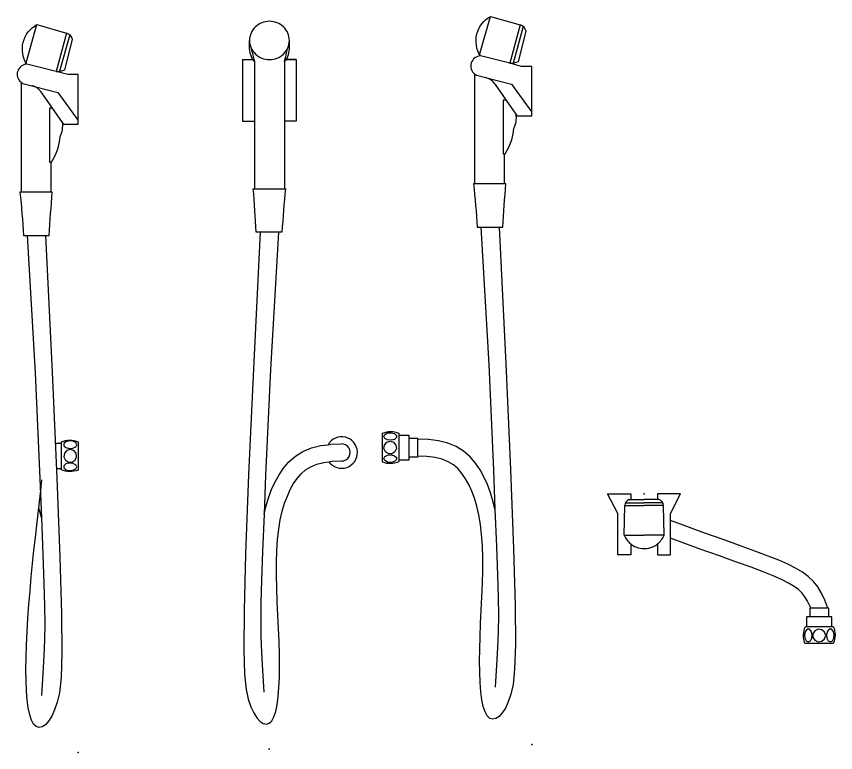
# Model space of a CAD drawing. Header units: metres. Extents: x 30 to 38.4, y 11.3 to 22.1.
# Drawn here: x 32.661 to 33.351, y 17.269 to 17.889 of the extents above; entities that cross this region are included whole.
import ezdxf
from ezdxf.enums import TextEntityAlignment as Align

# ---------------------------------------------------------------- set-up
doc = ezdxf.new("R2010")
doc.units = ezdxf.units.M
doc.header["$MEASUREMENT"] = 0
for name, color, linetype in [('ID-WC', 7, 'Continuous'), ('WC-DET1', 8, 'Continuous'), ('WC-DET2', 15, 'Continuous'), ('WC-OUTL', 7, 'Continuous'), ('WC-SERIAL', 4, 'Continuous')]:
    doc.layers.add(name, color=color, linetype=linetype)
doc.styles.get("Standard").update_dxf_attribs({"font": 'arial.ttf'})

# ---------------------------------------------------------------- blocks, each defined once
blk = doc.blocks.new('CT666P')
blk.add_point((0, 0))
at = {"layer": 'WC-DET1', "color": 7}
for p, q in [((-0.01245, -0.00477), (-0.01128, -0.00477)), ((0.01245, -0.00477), (0.01128, -0.00477)), ((-0.01676, -0.03474), (-0.01632, -0.00976)), ((0.01676, -0.03474), (0.01632, -0.00976))]:
    blk.add_line(p, q, dxfattribs=at)
at = {"layer": 'WC-DET1'}
for p, q in [((-0.01547, -0.00743), (0, -0.00743)), ((0.01547, -0.00743), (0, -0.00743)), ((-0.01676, -0.03474), (0, -0.03474)), ((0.01676, -0.03474), (0, -0.03474))]:
    blk.add_line(p, q, dxfattribs=at)
for points in [[(-0.01632, -0.00976), (0, -0.00976)], [(0.01632, -0.00976), (0, -0.00976)]]:
    blk.add_lwpolyline(points, dxfattribs=at)
at = {"layer": 'WC-DET1', "color": 7}
for points in [[(0.02219, -0.03721), (0.02219, -0.02228)], [(0.15469, -0.09621), (0.14037, -0.09621)], [(0.15544, -0.10353), (0.1394, -0.10353)]]:
    blk.add_lwpolyline(points, dxfattribs=at)
blk.add_lwpolyline([(0.13681, -0.1117), (0.15792, -0.1117, -0.212473)], format="xyb", dxfattribs=at)
for centre, radius, start, end in [((-0.01104, -0.00986), 0.00528, 105.44283, 178.99334), ((0.01104, -0.00986), 0.00528, 1.00666, 74.55717), ((0, -0.0279), 0.0181, 202.19302, 231.44857), ((0, -0.0279), 0.0181, 308.55143, 337.80698)]:
    blk.add_arc(centre, radius, start, end, dxfattribs=at)
at = {"layer": 'WC-DET2', "linetype": 'Continuous'}
for points in [[(0.13821, -0.12462, 0), (0.13996, -0.12374, 0), (0.14115, -0.12141, 0), (0.14141, -0.11835, 0), (0.14066, -0.11554, 0), (0.13912, -0.11386, 0), (0.1373, -0.11386, 0), (0.13577, -0.11554, 0), (0.13502, -0.11835, 0), (0.13528, -0.12141, 0), (0.13647, -0.12374, 0), (0.13821, -0.12462, 0)], [(0.15286, -0.11918, 0), (0.15199, -0.1163, 0), (0.14965, -0.11434, 0), (0.14658, -0.11391, 0), (0.14377, -0.11516, 0), (0.1421, -0.11768, 0), (0.1421, -0.12068, 0), (0.14377, -0.12321, 0), (0.14658, -0.12445, 0), (0.14965, -0.12403, 0), (0.15199, -0.12206, 0), (0.15286, -0.11918, 0)], [(0.15684, -0.12462, 0), (0.15859, -0.12374, 0), (0.15978, -0.12141, 0), (0.16004, -0.11835, 0), (0.15928, -0.11554, 0), (0.15775, -0.11386, 0), (0.15593, -0.11386, 0), (0.1544, -0.11554, 0), (0.15364, -0.11835, 0), (0.1539, -0.12141, 0), (0.15509, -0.12374, 0), (0.15684, -0.12462, 0)]]:
    blk.add_polyline3d(points, dxfattribs=at)
at = {"layer": 'WC-OUTL'}
for p in [(-0.01128, -0.00477), (0.01128, -0.00477)]:
    blk.add_line(p, (0, -0.00477), dxfattribs=at)
for points in [[(-0.01128, -0.04206), (-0.01128, -0.05131), (-0.02219, -0.05131), (-0.02219, -0.01656), (-0.03075, 0), (-0.01128, 0)], [(-0.01128, 0), (-0.01128, -0.00477)], [(0.02219, -0.02228), (0.02219, -0.01656), (0.03075, 0), (0.01128, 0)], [(0.01128, 0), (0.01128, -0.00477)], [(0.15469, -0.09621), (0.15218, -0.08936), (0.14938, -0.08341), (0.14619, -0.07822), (0.14251, -0.07366), (0.13825, -0.0696), (0.1333, -0.06592), (0.12758, -0.06248), (0.12099, -0.05915), (0.11339, -0.0558), (0.10452, -0.05226), (0.09409, -0.04835), (0.08179, -0.04389), (0.06732, -0.0387), (0.05039, -0.03261), (0.0307, -0.02543), (0.02219, -0.02228)], [(0.01128, -0.04206), (0.01128, -0.05131), (0.02219, -0.05131), (0.02219, -0.03721)], [(0.14037, -0.09621), (0.13988, -0.09488), (0.13769, -0.09023), (0.1354, -0.0865), (0.13289, -0.08338), (0.12993, -0.08057), (0.12624, -0.07783), (0.12159, -0.07503), (0.1158, -0.07211), (0.10877, -0.06901), (0.10028, -0.06562), (0.09006, -0.06178), (0.07786, -0.05736), (0.06341, -0.05218), (0.04645, -0.04607), (0.02669, -0.03888), (0.02219, -0.03721)], [(0.14037, -0.09621), (0.1394, -0.09621), (0.1394, -0.10353)], [(0.15544, -0.10353), (0.15544, -0.09621), (0.15469, -0.09621)], [(0.1394, -0.10353), (0.13681, -0.10353), (0.13681, -0.1117)], [(0.15792, -0.1117), (0.15792, -0.10353), (0.15544, -0.10353)]]:
    blk.add_lwpolyline(points, dxfattribs=at)
blk.add_lwpolyline([(0.15792, -0.1117), (0.15921, -0.1117, -0.210715), (0.15926, -0.1258), (0.15899, -0.1258), (0.13541, -0.1258, -0.191974), (0.13574, -0.1117), (0.13681, -0.1117, -0.212473)], format="xyb", dxfattribs=at)
for start, end in [(231.44857, 247.69327), (247.69327, 294.41735), (294.41735, 308.55143)]:
    blk.add_arc((0, -0.0279), 0.0181, start, end, dxfattribs=at)
at = {"layer": 'WC-SERIAL', "flags": 3}
blk.add_attdef('SERIAL', text='', height=0.01591, dxfattribs=at).set_placement((-0.00538, 0.02353), align=Align.CENTER)
blk = doc.blocks.new('CT666S')
blk.add_point((0, 0))
at = {"layer": 'WC-DET1'}
for points in [[(-0.04386, 0.58084), (-0.03474, 0.6131)], [(-0.00976, 0.60589), (-0.0185, 0.57356)], [(-0.00709, 0.60449), (-0.01571, 0.57382)]]:
    blk.add_lwpolyline(points, dxfattribs=at)
at = {"layer": 'WC-DET1', "color": 7}
for points in [[(-0.0185, 0.57356), (-0.04316, 0.57986, 0.777429)], [(-0.04806, 0.5646, 0.056398), (-0.04642, 0.56357), (-0.01693, 0.55597), (0, 0.53238)], [(-0.043, 0.43554), (-0.02752, 0.43554, -0.003701)], [(-0.1117, 0.23929), (-0.1117, 0.26039, 0.212473)]]:
    blk.add_lwpolyline(points, format="xyb", dxfattribs=at)
at = {"layer": 'WC-DET1'}
for points in [[(-0.01312, 0.53061), (-0.03049, 0.5556, 0.177676), (-0.03863, 0.56156, 0.170599)], [(-0.02145, 0.5426), (-0.02395, 0.5426), (-0.02395, 0.49739), (-0.02281, 0.49739, 0.124346)], [(-0.02281, 0.47212), (-0.04806, 0.47212, -0.009011)]]:
    blk.add_lwpolyline(points, format="xyb", dxfattribs=at)
at = {"layer": 'WC-DET1', "color": 7}
for points in [[(-0.10353, 0.25791), (-0.10353, 0.24187)], [(-0.09621, 0.25716), (-0.09621, 0.24284)], [(-0.03096, 0.19795), (-0.02972, 0.16671), (-0.02883, 0.14255), (-0.0283, 0.12373), (-0.02811, 0.10848), (-0.02826, 0.09504), (-0.02875, 0.08167), (-0.02959, 0.0666), (-0.03076, 0.04807)]]:
    blk.add_lwpolyline(points, dxfattribs=at)
at = {"layer": 'WC-DET2', "linetype": 'Continuous'}
for points in [[(-0.12462, 0.25931, 0), (-0.12374, 0.26106, 0), (-0.12141, 0.26225, 0), (-0.11835, 0.26251, 0), (-0.11554, 0.26175, 0), (-0.11386, 0.26022, 0), (-0.11386, 0.2584, 0), (-0.11554, 0.25687, 0), (-0.11835, 0.25612, 0), (-0.12141, 0.25638, 0), (-0.12374, 0.25757, 0), (-0.12462, 0.25931, 0)], [(-0.11918, 0.25533, 0), (-0.1163, 0.25446, 0), (-0.11434, 0.25212, 0), (-0.11391, 0.24906, 0), (-0.11516, 0.24624, 0), (-0.11768, 0.24457, 0), (-0.12068, 0.24457, 0), (-0.12321, 0.24624, 0), (-0.12445, 0.24906, 0), (-0.12403, 0.25212, 0), (-0.12206, 0.25446, 0), (-0.11918, 0.25533, 0)], [(-0.12462, 0.24069, 0), (-0.12374, 0.24243, 0), (-0.12141, 0.24362, 0), (-0.11835, 0.24388, 0), (-0.11554, 0.24313, 0), (-0.11386, 0.2416, 0), (-0.11386, 0.23978, 0), (-0.11554, 0.23825, 0), (-0.11835, 0.23749, 0), (-0.12141, 0.23775, 0), (-0.12374, 0.23894, 0), (-0.12462, 0.24069, 0)]]:
    blk.add_polyline3d(points, dxfattribs=at)
at = {"layer": 'WC-OUTL'}
for p, q in [((0, 0.52898), (0, 0.57102)), ((-0.02281, 0.47212), (-0.02281, 0.49739))]:
    blk.add_line(p, q, dxfattribs=at)
for points in [[(-0.04325, 0.57982, -0.433707), (-0.03474, 0.6131), (-0.00976, 0.60589)], [(-0.01124, 0.57501), (-0.00477, 0.60052, 0.28672), (-0.00976, 0.60589, 0.113562)], [(-0.04316, 0.57986, 0.690746), (-0.04806, 0.5646)], [(0, 0.57102), (-0.00855, 0.57102), (-0.0185, 0.57356, 0.777429)], [(-0.02281, 0.49739), (-0.02246, 0.49739, 0.124346), (-0.01502, 0.51881, 0.144573), (-0.01312, 0.53061, 0.744977)], [(0, 0.52898), (-0.01198, 0.52898), (-0.01312, 0.53061, 0.177676)], [(-0.04806, 0.47212), (-0.04893, 0.47212, -0.009011), (-0.04595, 0.43554), (-0.043, 0.43554, -0.003701)], [(-0.02752, 0.43554), (-0.02423, 0.43554, -0.003701), (-0.02185, 0.47212, 1.075154)], [(-0.02185, 0.47212), (-0.02281, 0.47212, -0.009011)], [(-0.1117, 0.26039), (-0.1117, 0.26168, 0.210715), (-0.1258, 0.26173), (-0.1258, 0.26147), (-0.1258, 0.23789, 0.191974), (-0.1117, 0.23821), (-0.1117, 0.23929, 0.212473)]]:
    blk.add_lwpolyline(points, format="xyb", dxfattribs=at)
for points in [[(-0.04806, 0.5646), (-0.04806, 0.47212)], [(-0.02752, 0.43554), (-0.02191, 0.32054), (-0.01792, 0.23145), (-0.01535, 0.16472), (-0.01403, 0.1168), (-0.01377, 0.08414), (-0.01439, 0.06322), (-0.01572, 0.05047), (-0.01757, 0.04235), (-0.01977, 0.03592), (-0.02222, 0.03061), (-0.02484, 0.02645), (-0.02754, 0.02347), (-0.03023, 0.02169), (-0.03284, 0.02116), (-0.03527, 0.0219), (-0.03743, 0.02394), (-0.03927, 0.02729), (-0.04077, 0.03188), (-0.04197, 0.0376), (-0.04286, 0.04438), (-0.04348, 0.05211), (-0.04383, 0.0607), (-0.04394, 0.07006), (-0.04381, 0.08009), (-0.04349, 0.09069), (-0.04302, 0.1017), (-0.0425, 0.11296), (-0.04199, 0.12431), (-0.04156, 0.13559), (-0.04129, 0.14662), (-0.04127, 0.15724), (-0.04155, 0.1673), (-0.0422, 0.17666), (-0.04322, 0.18531), (-0.04458, 0.19327), (-0.04626, 0.20058), (-0.04824, 0.20726), (-0.05049, 0.21333), (-0.05301, 0.21883), (-0.05575, 0.22376), (-0.05873, 0.22816), (-0.06206, 0.23201), (-0.06585, 0.23531), (-0.07023, 0.23802), (-0.07533, 0.24015), (-0.08127, 0.24167), (-0.08819, 0.24257), (-0.09621, 0.24284)], [(-0.043, 0.43554), (-0.03622, 0.31987), (-0.03222, 0.23085), (-0.03096, 0.19795), (-0.0324, 0.20423), (-0.03464, 0.2118), (-0.03725, 0.21881), (-0.04022, 0.2253), (-0.04355, 0.23128), (-0.04735, 0.23688), (-0.05188, 0.24214), (-0.05732, 0.24687), (-0.06365, 0.2508), (-0.07077, 0.25377), (-0.07856, 0.25576), (-0.08703, 0.25686), (-0.09621, 0.25716)], [(-0.1117, 0.26039), (-0.10353, 0.26039), (-0.10353, 0.25791)], [(-0.10353, 0.25791), (-0.09621, 0.25791), (-0.09621, 0.25716)], [(-0.10353, 0.24187), (-0.10353, 0.23929), (-0.1117, 0.23929)], [(-0.09621, 0.24284), (-0.09621, 0.24187), (-0.10353, 0.24187)]]:
    blk.add_lwpolyline(points, dxfattribs=at)
blk.add_arc((-0.01918, 0.59582), 0.02227, 271.75446, 290.88385, dxfattribs=at)
at = {"layer": 'WC-SERIAL', "flags": 3}
blk.add_attdef('SERIAL', text='', height=0.01591, dxfattribs=at).set_placement((-0.09783, 0.31183), align=Align.CENTER)
blk = doc.blocks.new('A$C0BEA641E')
blk.add_point((0.02238, 0.00707))
at = {"layer": 'WC-DET1', "color": 7}
for points in [[(0.00586, 0.60404, 0.101973), (0.00713, 0.5979, 0.099866), (0.01077, 0.59263, 0.097024), (0.01618, 0.58915, 0.095105), (0.02263, 0.58791, 0.095105), (0.02907, 0.58915, 0.097024), (0.03448, 0.59263, 0.099866), (0.03812, 0.5979, 0.101973), (0.03939, 0.60404, 0.101973)], [(0.00862, 0.58791, 0.034542), (0.01, 0.58615, 0.097024)], [(0.03525, 0.58615, 0.034542), (0.03663, 0.58791, 0.101973)], [(0.03019, 0.44261), (0.01472, 0.44261, 0.003701)]]:
    blk.add_lwpolyline(points, format="xyb", dxfattribs=at)
for points in [[(0.01, 0.58615), (0.01, 0.53605)], [(0.03525, 0.58615), (0.03525, 0.53605)], [(0.07193, 0.26364), (0.07422, 0.26394), (0.08295, 0.26422)], [(0.07264, 0.24929), (0.07539, 0.24965), (0.08341, 0.24991)], [(0.01815, 0.20502), (0.01692, 0.17378), (0.01603, 0.14963), (0.01549, 0.1308), (0.0153, 0.11555), (0.01545, 0.10211), (0.01595, 0.08874), (0.01678, 0.07367), (0.01795, 0.05514)]]:
    blk.add_lwpolyline(points, dxfattribs=at)
at = {"layer": 'WC-DET1'}
blk.add_lwpolyline([(0.01, 0.47919), (0.03525, 0.47919, 0.009011)], format="xyb", dxfattribs=at)
at = {"layer": 'WC-DET1', "color": 7}
for centre, radius, start, end in [((0.31823, 0.66543), 0.31826, 192.32218, 194.42467), ((-0.27298, 0.66543), 0.31826, 345.57533, 347.67782), ((0.08341, 0.25707), 0.00716, 270, 93.69743)]:
    blk.add_arc(centre, radius, start, end, dxfattribs=at)
at = {"layer": 'WC-OUTL'}
for p, q in [((0.00586, 0.59676), (0.00586, 0.60404)), ((0.03939, 0.59676), (0.03939, 0.60404)), ((0, 0.58791), (0.00862, 0.58791)), ((0.03663, 0.58791), (0.04525, 0.58791)), ((0.04525, 0.58791), (0.03663, 0.58791)), ((0, 0.53605), (0.01, 0.53605)), ((0.04525, 0.53605), (0.03525, 0.53605))]:
    blk.add_line(p, q, dxfattribs=at)
for points in [[(0.03939, 0.60404, 0.101973), (0.03812, 0.61018, 0.099866), (0.03448, 0.61544, 0.097024), (0.02907, 0.61893, 0.095105), (0.02263, 0.62017, 0.095105), (0.01618, 0.61893, 0.097024), (0.01077, 0.61544, 0.099866), (0.00713, 0.61018, 0.101973), (0.00586, 0.60404, 0.101973)], [(0.00586, 0.59676, 0.101973), (0.00713, 0.59062, 0.047895), (0.00862, 0.58791, 0.097024)], [(0.03663, 0.58791, 0.047895), (0.03812, 0.59062, 0.101973), (0.03939, 0.59676, 0.059159)], [(0.00904, 0.47919), (0.01, 0.47919, 0.009011)], [(0.01472, 0.44261), (0.01142, 0.44261, 0.003701), (0.00904, 0.47919, -1.075154)], [(0.03525, 0.47919), (0.03613, 0.47919, 0.009011), (0.03315, 0.44261), (0.03019, 0.44261, 0.003701)]]:
    blk.add_lwpolyline(points, format="xyb", dxfattribs=at)
for points in [[(0, 0.58791), (0, 0.53605)], [(0.04525, 0.58791), (0.04525, 0.53605)], [(0.01, 0.53605), (0.01, 0.47919)], [(0.03525, 0.53605), (0.03525, 0.47919)], [(0.01472, 0.44261), (0.00911, 0.32761), (0.00511, 0.23852), (0.00254, 0.17179), (0.00122, 0.12387), (0.00096, 0.09122), (0.00159, 0.07029), (0.00292, 0.05754), (0.00476, 0.04942), (0.00696, 0.04299), (0.00942, 0.03768), (0.01203, 0.03352), (0.01473, 0.03054), (0.01743, 0.02877), (0.02003, 0.02823), (0.02246, 0.02897), (0.02463, 0.03101), (0.02646, 0.03436), (0.02797, 0.03895), (0.02916, 0.04468), (0.03006, 0.05145), (0.03067, 0.05918), (0.03102, 0.06778), (0.03113, 0.07713), (0.03101, 0.08716), (0.03068, 0.09776), (0.03022, 0.10877), (0.02969, 0.12004), (0.02918, 0.13139), (0.02875, 0.14266), (0.02849, 0.15369), (0.02846, 0.16432), (0.02874, 0.17437), (0.0294, 0.18373), (0.03041, 0.19238), (0.03177, 0.20034), (0.03345, 0.20765), (0.03543, 0.21433), (0.03769, 0.22041), (0.0402, 0.2259), (0.04295, 0.23083), (0.04593, 0.23523), (0.04925, 0.23908), (0.05304, 0.24238), (0.05742, 0.2451), (0.06252, 0.24722), (0.06847, 0.24874), (0.07264, 0.24929)], [(0.03019, 0.44261), (0.02341, 0.32694), (0.01942, 0.23793), (0.01815, 0.20502), (0.0196, 0.2113), (0.02184, 0.21887), (0.02445, 0.22589), (0.02741, 0.23237), (0.03074, 0.23835), (0.03454, 0.24395), (0.03908, 0.24922), (0.04451, 0.25394), (0.05085, 0.25787), (0.05797, 0.26084), (0.06576, 0.26283), (0.07193, 0.26364)]]:
    blk.add_lwpolyline(points, dxfattribs=at)
blk.add_arc((0.08341, 0.25701), 0.01325, 215.65936, 150.00348, dxfattribs=at)
blk = doc.blocks.new('A$C18B30901')
blk.add_point((51.27, 0))
at = {"layer": 'WC-DET1'}
for points in [[(7.41, 580.84), (16.53, 613.1)], [(41.51, 605.89), (32.77, 573.56)], [(44.18, 604.49), (35.56, 573.82)]]:
    blk.add_lwpolyline(points, dxfattribs=at)
at = {"layer": 'WC-DET1', "color": 7}
for points in [[(32.77, 573.56), (8.11, 579.86, 0.777429)], [(3.21, 564.6, 0.056398), (4.85, 563.57), (34.34, 555.97), (51.27, 532.38)], [(8.27, 435.54), (23.75, 435.54, -0.003701)], [(37.18, 239.29), (37.18, 260.39, -0.212473)]]:
    blk.add_lwpolyline(points, format="xyb", dxfattribs=at)
at = {"layer": 'WC-DET1'}
for points in [[(38.15, 530.61), (20.79, 555.6, 0.177676), (12.65, 561.56, 0.170599)], [(29.82, 542.6), (27.32, 542.6), (27.32, 497.39), (28.47, 497.39, 0.124346)], [(28.47, 472.12), (3.21, 472.12, -0.009011)]]:
    blk.add_lwpolyline(points, format="xyb", dxfattribs=at)
at = {"layer": 'WC-DET1', "color": 7}
blk.add_lwpolyline([(20.31, 197.95), (21.55, 166.71), (22.44, 142.55), (22.97, 123.73), (23.17, 108.48), (23.01, 95.04), (22.52, 81.67), (21.68, 66.6), (20.51, 48.07)], dxfattribs=at)
at = {"layer": 'WC-DET2', "linetype": 'Continuous'}
for points in [[(50.09, 259.31, 0), (49.22, 261.06, 0), (46.88, 262.25, 0), (43.82, 262.51, 0), (41.01, 261.75, 0), (39.34, 260.22, 0), (39.34, 258.4, 0), (41.01, 256.87, 0), (43.82, 256.12, 0), (46.88, 256.38, 0), (49.22, 257.57, 0), (50.09, 259.31, 0)], [(44.65, 255.33, 0), (41.78, 254.46, 0), (39.81, 252.12, 0), (39.38, 249.06, 0), (40.63, 246.24, 0), (43.15, 244.57, 0), (46.16, 244.57, 0), (48.68, 246.24, 0), (49.93, 249.06, 0), (49.5, 252.12, 0), (47.53, 254.46, 0), (44.65, 255.33, 0)], [(50.09, 240.69, 0), (49.22, 242.43, 0), (46.88, 243.62, 0), (43.82, 243.88, 0), (41.01, 243.13, 0), (39.34, 241.6, 0), (39.34, 239.78, 0), (41.01, 238.25, 0), (43.82, 237.49, 0), (46.88, 237.75, 0), (49.22, 238.94, 0), (50.09, 240.69, 0)]]:
    blk.add_polyline3d(points, dxfattribs=at)
at = {"layer": 'WC-OUTL'}
for p, q in [((51.27, 528.98), (51.27, 571.02)), ((28.47, 472.12), (28.47, 497.39))]:
    blk.add_line(p, q, dxfattribs=at)
for points in [[(8.02, 579.82, -0.433707), (16.53, 613.1), (41.51, 605.89)], [(40.03, 575.01), (46.5, 600.52, 0.28672), (41.51, 605.89, 0.113562)], [(8.11, 579.86, 0.690746), (3.21, 564.6)], [(51.27, 571.02), (42.73, 571.02), (32.77, 573.56, 0.777429)], [(28.47, 497.39), (28.81, 497.39, 0.124346), (36.25, 518.81, 0.144573), (38.15, 530.61, 0.744977)], [(51.27, 528.98), (39.29, 528.98), (38.15, 530.61, 0.177676)], [(3.21, 472.12), (2.34, 472.12, -0.009011), (5.32, 435.54), (8.27, 435.54, -0.003701)], [(23.75, 435.54), (27.04, 435.54, -0.003701), (29.42, 472.12, 1.075154)], [(29.42, 472.12), (28.47, 472.12, -0.009011)], [(37.18, 260.39), (37.18, 261.68, -0.210715), (51.27, 261.73), (51.27, 261.47), (51.27, 237.89, -0.191974), (37.18, 238.21), (37.18, 239.29, -0.212473)]]:
    blk.add_lwpolyline(points, format="xyb", dxfattribs=at)
for points in [[(3.21, 564.6), (3.21, 472.12)], [(23.75, 435.54), (29.36, 320.54), (33.35, 231.45), (35.92, 164.72), (37.25, 116.8), (37.5, 84.14), (36.88, 63.22), (35.55, 50.47), (33.7, 42.35), (31.5, 35.92), (29.05, 30.61), (26.43, 26.45), (23.73, 23.47), (21.04, 21.69), (18.43, 21.16), (16.01, 21.9), (13.84, 23.94), (12, 27.29), (10.5, 31.88), (9.31, 37.6), (8.41, 44.38), (7.8, 52.11), (7.44, 60.7), (7.34, 70.06), (7.46, 80.09), (7.79, 90.7), (8.32, 101.75), (9, 113.13), (9.83, 124.71), (10.79, 136.37), (11.83, 147.97), (12.95, 159.39), (14.12, 170.5), (15.31, 181.21), (16.51, 191.53), (17.67, 201.51), (18.79, 211.19), (19.82, 220.62), (20.75, 229.83)], [(8.27, 435.54), (15.05, 319.87), (19.05, 230.85), (20.31, 197.95), (18.87, 204.23), (18.23, 206.38)], [(37.18, 260.39), (32.06, 260.39)], [(33, 239.29), (37.18, 239.29)]]:
    blk.add_lwpolyline(points, dxfattribs=at)
blk.add_arc((32.09, 595.82), 22.27, 271.75446, 290.88385, dxfattribs=at)

msp = doc.modelspace()

# ---------------------------------------------------------------- block references
at = {"layer": 'ID-WC'}
for name, p in [('A$C0BEA641E', (32.85149, 17.26437)), ('CT666S', (33.09494, 17.27561)), ('CT666P', (33.18953, 17.48649))]:
    msp.add_blockref(name, p, dxfattribs=at)
at = {"layer": 'ID-WC', "xscale": 0.0009999999999763531, "yscale": 0.0009999999999763531, "zscale": 0.0009999999999763531}
msp.add_blockref('A$C18B30901', (32.66177, 17.26867), dxfattribs=at)

doc.saveas('drawing.dxf')
